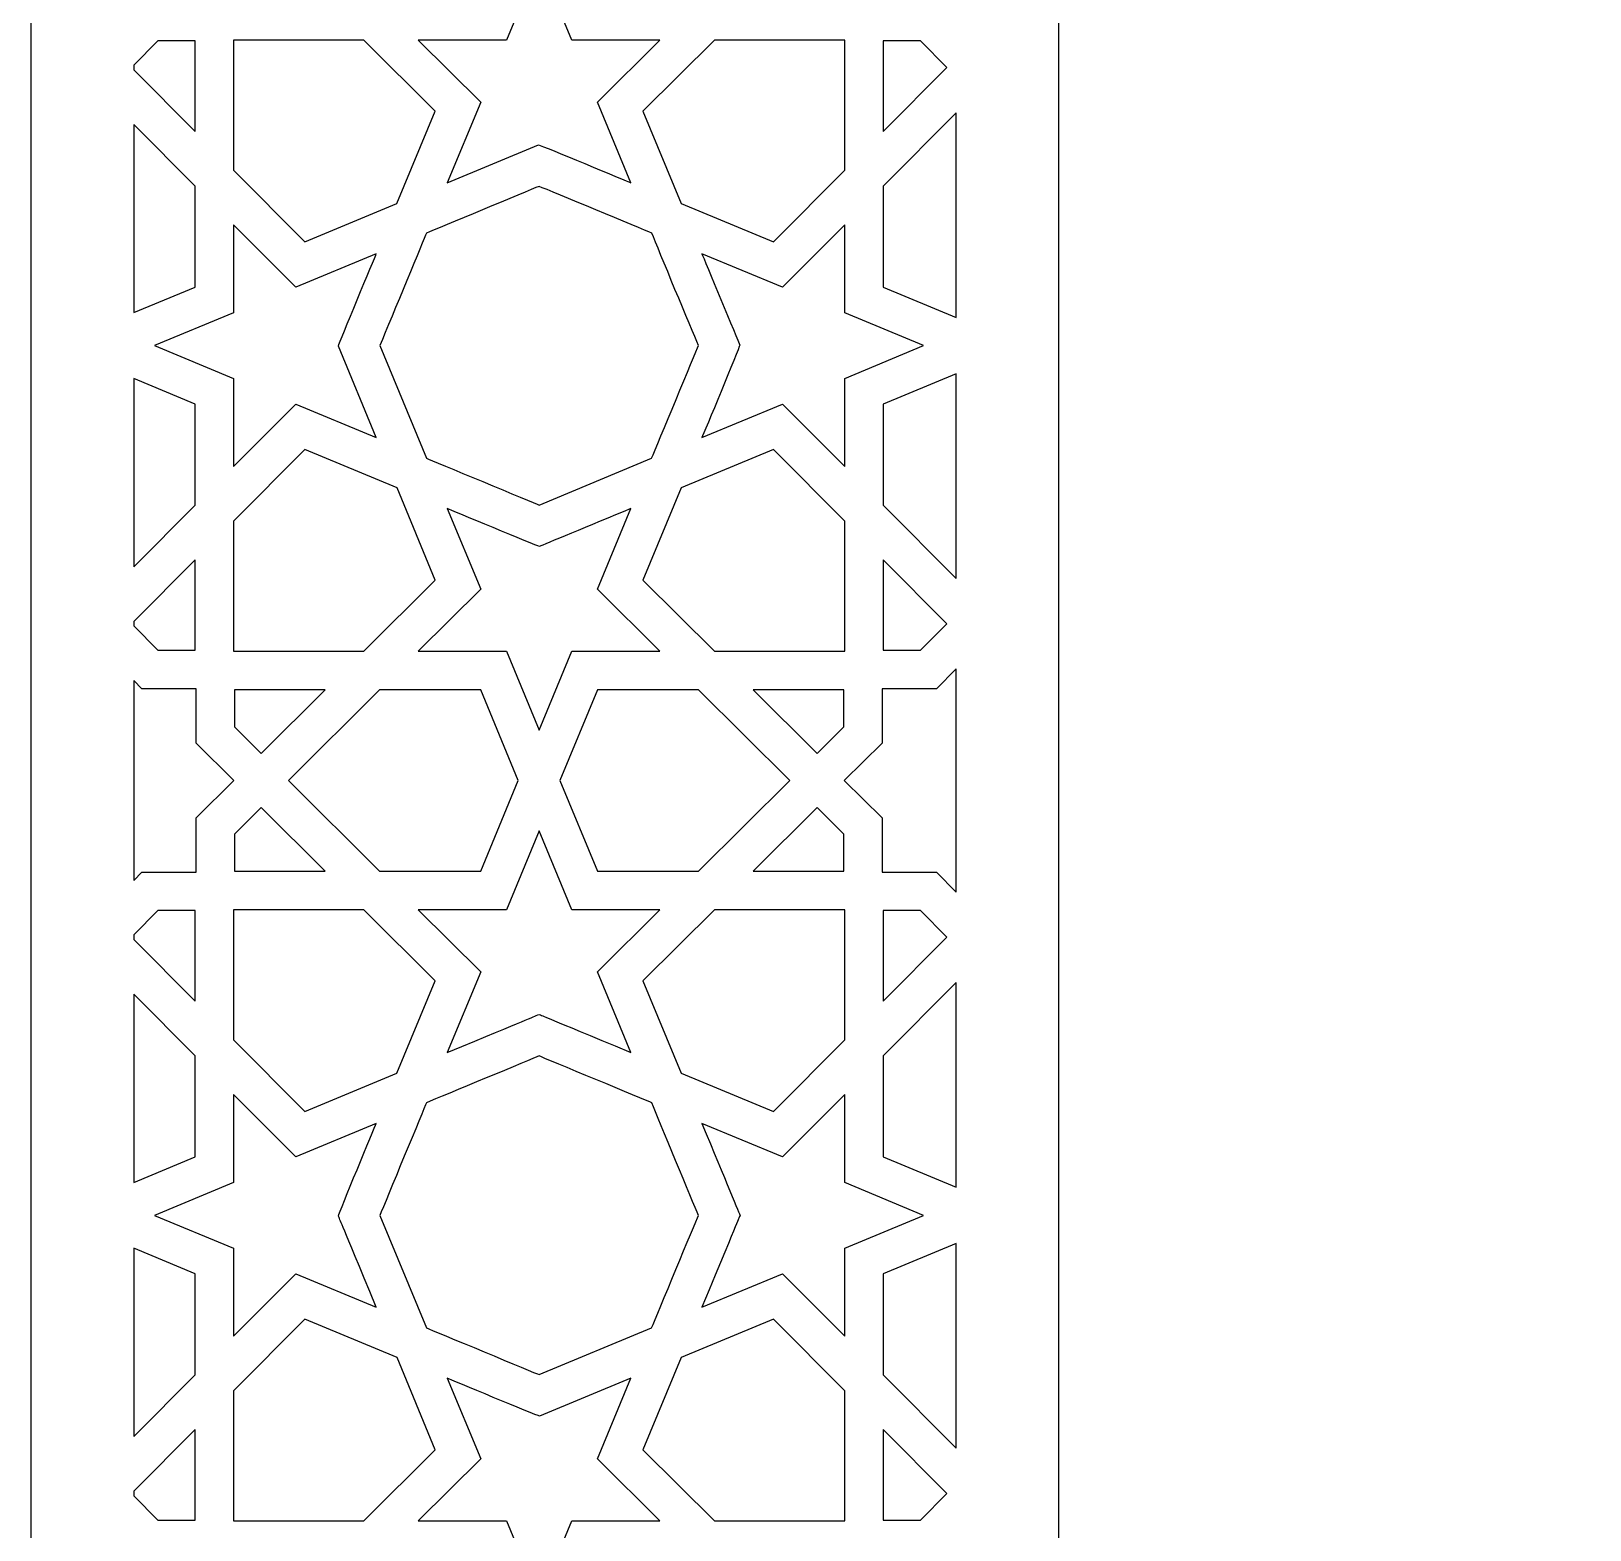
# Model space of a CAD drawing. Header units: millimetres. Extents: x -71 to 71, y -100 to 100.
# Drawn here: x -71.44 to -35.71, y -78.86 to -44.52 of the extents above; entities that cross this region are included whole.
import ezdxf

# ---------------------------------------------------------------- set-up
doc = ezdxf.new("R2010")
doc.units = ezdxf.units.MM
doc.header["$MEASUREMENT"] = 0
doc.layers.add('layer 1', color=7, linetype='Continuous')

msp = doc.modelspace()

# ---------------------------------------------------------------- linework, layer by layer
at = {"layer": 'layer 1', "color": 250}
for points, knots in [([(71.4703, 100.1536), (71.4703, 100.1536), (-71.4375, 100.1536), (-71.4375, 100.1536), (-71.4375, 100.1536), (-71.4375, 100.1536), (-71.4375, -99.8361), (-71.4375, -99.8361), (-71.4375, -99.8361), (-71.4375, -99.8361), (-47.8871, -99.8361), (-47.8871, -99.8361), (-47.8871, -99.8361), (-47.8871, -99.8361), (-47.8871, 29.4887), (-47.8871, 29.4887), (-47.8871, 29.4887), (-47.8871, 38.6786), (-43.8667, 47.1615), (-36.8563, 52.7622), (-36.8563, 52.7622), (-23.6283, 63.3317), (-10.5375, 62.4029), (0.0166, 75.0503), (0.0166, 75.0503), (10.5703, 62.4029), (23.6608, 63.3317), (36.8893, 52.7622), (36.8893, 52.7622), (43.8993, 47.1615), (47.9199, 38.6789), (47.9199, 29.4887), (47.9199, 29.4887), (47.9199, 29.4887), (47.9199, -99.8361), (47.9199, -99.8361), (47.9199, -99.8361), (47.9199, -99.8361), (71.4703, -99.8361), (71.4703, -99.8361), (71.4703, -99.8361), (71.4703, -99.8361), (71.4703, 100.1536), (71.4703, 100.1536)], [0, 0, 0, 0, 0.0833333, 0.0833333, 0.0833333, 0.0833333, 0.1666667, 0.1666667, 0.1666667, 0.1666667, 0.25, 0.25, 0.25, 0.25, 0.3333333, 0.3333333, 0.3333333, 0.3333333, 0.4166667, 0.4166667, 0.4166667, 0.4166667, 0.5, 0.5, 0.5, 0.5, 0.5833333, 0.5833333, 0.5833333, 0.5833333, 0.6666667, 0.6666667, 0.6666667, 0.6666667, 0.75, 0.75, 0.75, 0.75, 0.8333333, 0.8333333, 0.8333333, 0.8333333, 1, 1, 1, 1]), ([(-60.5434, -44.7192), (-60.5434, -44.7192), (-59.795, -42.9105), (-59.795, -42.9105), (-59.795, -42.9105), (-59.795, -42.9105), (-59.0456, -44.7192), (-59.0456, -44.7192), (-59.0456, -44.7192), (-59.0456, -44.7192), (-57.0247, -44.7192), (-57.0247, -44.7192), (-57.0247, -44.7192), (-57.0247, -44.7192), (-58.4561, -46.144), (-58.4561, -46.144), (-58.4561, -46.144), (-58.4561, -46.144), (-57.6901, -47.9901), (-57.6901, -47.9901), (-57.6901, -47.9901), (-57.7679, -47.9577), (-59.7254, -47.1389), (-59.8083, -47.1233), (-59.8083, -47.1233), (-59.8083, -47.1233), (-61.9004, -47.9901), (-61.9004, -47.9901), (-61.9004, -47.9901), (-61.9004, -47.9901), (-61.1341, -46.144), (-61.1341, -46.144), (-61.1341, -46.144), (-61.1341, -46.144), (-62.5654, -44.7192), (-62.5654, -44.7192), (-62.5654, -44.7192), (-62.5654, -44.7192), (-60.5434, -44.7192), (-60.5434, -44.7192)], [0, 0, 0, 0, 0.0909091, 0.0909091, 0.0909091, 0.0909091, 0.1818182, 0.1818182, 0.1818182, 0.1818182, 0.2727273, 0.2727273, 0.2727273, 0.2727273, 0.3636364, 0.3636364, 0.3636364, 0.3636364, 0.4545455, 0.4545455, 0.4545455, 0.4545455, 0.5454545, 0.5454545, 0.5454545, 0.5454545, 0.6363636, 0.6363636, 0.6363636, 0.6363636, 0.7272727, 0.7272727, 0.7272727, 0.7272727, 0.8181818, 0.8181818, 0.8181818, 0.8181818, 1, 1, 1, 1]), ([(-67.6797, -44.741), (-67.6797, -44.741), (-67.6797, -46.8171), (-67.6797, -46.8171), (-67.6797, -46.8171), (-67.6797, -46.8171), (-69.0857, -45.405), (-69.0857, -45.405), (-69.0857, -45.405), (-69.0857, -45.405), (-69.0857, -45.2984), (-69.0857, -45.2984), (-69.0857, -45.2984), (-69.0857, -45.2984), (-68.5338, -44.741), (-68.5338, -44.741), (-68.5338, -44.741), (-68.5338, -44.741), (-67.6797, -44.741), (-67.6797, -44.741)], [0, 0, 0, 0, 0.1666667, 0.1666667, 0.1666667, 0.1666667, 0.3333333, 0.3333333, 0.3333333, 0.3333333, 0.5, 0.5, 0.5, 0.5, 0.6666667, 0.6666667, 0.6666667, 0.6666667, 1, 1, 1, 1]), ([(-63.0524, -48.4671), (-63.0524, -48.4671), (-65.1666, -49.3441), (-65.1666, -49.3441), (-65.1666, -49.3441), (-65.1666, -49.3441), (-66.7988, -47.7037), (-66.7988, -47.7037), (-66.7988, -47.7037), (-66.7988, -47.7037), (-66.7988, -44.7192), (-66.7988, -44.7192), (-66.7988, -44.7192), (-66.7988, -44.7192), (-63.8142, -44.7192), (-63.8142, -44.7192), (-63.8142, -44.7192), (-63.8142, -44.7192), (-62.174, -46.3515), (-62.174, -46.3515), (-62.174, -46.3515), (-62.174, -46.3515), (-63.0524, -48.4671), (-63.0524, -48.4671)], [0, 0, 0, 0, 0.1428571, 0.1428571, 0.1428571, 0.1428571, 0.2857143, 0.2857143, 0.2857143, 0.2857143, 0.4285714, 0.4285714, 0.4285714, 0.4285714, 0.5714286, 0.5714286, 0.5714286, 0.5714286, 0.7142857, 0.7142857, 0.7142857, 0.7142857, 1, 1, 1, 1]), ([(-56.5391, -48.4671), (-56.5391, -48.4671), (-57.415, -46.3515), (-57.415, -46.3515), (-57.415, -46.3515), (-57.415, -46.3515), (-55.7749, -44.7192), (-55.7749, -44.7192), (-55.7749, -44.7192), (-55.7749, -44.7192), (-52.7902, -44.7192), (-52.7902, -44.7192), (-52.7902, -44.7192), (-52.7902, -44.7192), (-52.7902, -47.7037), (-52.7902, -47.7037), (-52.7902, -47.7037), (-52.7902, -47.7037), (-54.4236, -49.3441), (-54.4236, -49.3441), (-54.4236, -49.3441), (-54.4236, -49.3441), (-56.5391, -48.4671), (-56.5391, -48.4671)], [0, 0, 0, 0, 0.1428571, 0.1428571, 0.1428571, 0.1428571, 0.2857143, 0.2857143, 0.2857143, 0.2857143, 0.4285714, 0.4285714, 0.4285714, 0.4285714, 0.5714286, 0.5714286, 0.5714286, 0.5714286, 0.7142857, 0.7142857, 0.7142857, 0.7142857, 1, 1, 1, 1]), ([(-51.9092, -46.8171), (-51.9092, -46.8171), (-51.9092, -44.741), (-51.9092, -44.741), (-51.9092, -44.741), (-51.9092, -44.741), (-51.0563, -44.741), (-51.0563, -44.741), (-51.0563, -44.741), (-51.0563, -44.741), (-50.4504, -45.352), (-50.4504, -45.352), (-50.4504, -45.352), (-50.4504, -45.352), (-51.9092, -46.8171), (-51.9092, -46.8171)], [0, 0, 0, 0, 0.2, 0.2, 0.2, 0.2, 0.4, 0.4, 0.4, 0.4, 0.6, 0.6, 0.6, 0.6, 1, 1, 1, 1]), ([(-50.2387, -46.3892), (-50.2387, -46.3892), (-50.2387, -51.0766), (-50.2387, -51.0766), (-50.2387, -51.0766), (-50.2387, -51.0766), (-51.9092, -50.3848), (-51.9092, -50.3848), (-51.9092, -50.3848), (-51.9092, -50.3848), (-51.9092, -48.0674), (-51.9092, -48.0674), (-51.9092, -48.0674), (-51.9092, -48.0674), (-50.2387, -46.3892), (-50.2387, -46.3892)], [0, 0, 0, 0, 0.2, 0.2, 0.2, 0.2, 0.4, 0.4, 0.4, 0.4, 0.6, 0.6, 0.6, 0.6, 1, 1, 1, 1]), ([(-69.0857, -50.9665), (-69.0857, -50.9665), (-69.0857, -46.6548), (-69.0857, -46.6548), (-69.0857, -46.6548), (-69.0857, -46.6548), (-67.6797, -48.0674), (-67.6797, -48.0674), (-67.6797, -48.0674), (-67.6797, -48.0674), (-67.6797, -50.3848), (-67.6797, -50.3848), (-67.6797, -50.3848), (-67.6797, -50.3848), (-69.0857, -50.9665), (-69.0857, -50.9665)], [0, 0, 0, 0, 0.2, 0.2, 0.2, 0.2, 0.4, 0.4, 0.4, 0.4, 0.6, 0.6, 0.6, 0.6, 1, 1, 1, 1]), ([(-62.3781, -49.1437), (-62.1075, -49.0301), (-60.0776, -48.1894), (-59.7949, -48.0723), (-59.7949, -48.0723), (-59.5089, -48.1901), (-57.4665, -49.0368), (-57.2079, -49.1451), (-57.2079, -49.1451), (-57.0581, -49.5261), (-56.3055, -51.3419), (-56.1414, -51.7179), (-56.1414, -51.7179), (-56.2158, -51.8961), (-57.0804, -53.9845), (-57.2149, -54.3048), (-57.2149, -54.3048), (-57.2149, -54.3048), (-59.795, -55.3748), (-59.795, -55.3748), (-59.795, -55.3748), (-59.8997, -55.3311), (-62.2712, -54.3475), (-62.3755, -54.3045), (-62.3755, -54.3045), (-62.3755, -54.3045), (-63.4456, -51.7229), (-63.4456, -51.7229), (-63.4456, -51.7229), (-63.1607, -51.0346), (-62.4353, -49.2883), (-62.3781, -49.1437)], [0, 0, 0, 0, 0.1111111, 0.1111111, 0.1111111, 0.1111111, 0.2222222, 0.2222222, 0.2222222, 0.2222222, 0.3333333, 0.3333333, 0.3333333, 0.3333333, 0.4444444, 0.4444444, 0.4444444, 0.4444444, 0.5555556, 0.5555556, 0.5555556, 0.5555556, 0.6666667, 0.6666667, 0.6666667, 0.6666667, 0.7777778, 0.7777778, 0.7777778, 0.7777778, 1, 1, 1, 1]), ([(-68.6074, -51.7232), (-68.6074, -51.7232), (-66.7988, -50.9746), (-66.7988, -50.9746), (-66.7988, -50.9746), (-66.7988, -50.9746), (-66.7988, -48.9528), (-66.7988, -48.9528), (-66.7988, -48.9528), (-66.7988, -48.9528), (-65.3743, -50.3841), (-65.3743, -50.3841), (-65.3743, -50.3841), (-65.3743, -50.3841), (-63.5269, -49.6178), (-63.5269, -49.6178), (-63.5269, -49.6178), (-63.5551, -49.6859), (-64.3792, -51.6604), (-64.3968, -51.732), (-64.3968, -51.732), (-64.3968, -51.732), (-63.5269, -53.8282), (-63.5269, -53.8282), (-63.5269, -53.8282), (-63.5269, -53.8282), (-65.3743, -53.062), (-65.3743, -53.062), (-65.3743, -53.062), (-65.3743, -53.062), (-66.7988, -54.4932), (-66.7988, -54.4932), (-66.7988, -54.4932), (-66.7988, -54.4932), (-66.7988, -52.4725), (-66.7988, -52.4725), (-66.7988, -52.4725), (-66.7988, -52.4725), (-68.6074, -51.7232), (-68.6074, -51.7232)], [0, 0, 0, 0, 0.0909091, 0.0909091, 0.0909091, 0.0909091, 0.1818182, 0.1818182, 0.1818182, 0.1818182, 0.2727273, 0.2727273, 0.2727273, 0.2727273, 0.3636364, 0.3636364, 0.3636364, 0.3636364, 0.4545455, 0.4545455, 0.4545455, 0.4545455, 0.5454545, 0.5454545, 0.5454545, 0.5454545, 0.6363636, 0.6363636, 0.6363636, 0.6363636, 0.7272727, 0.7272727, 0.7272727, 0.7272727, 0.8181818, 0.8181818, 0.8181818, 0.8181818, 1, 1, 1, 1]), ([(-50.9816, -51.7232), (-50.9816, -51.7232), (-52.7902, -52.4725), (-52.7902, -52.4725), (-52.7902, -52.4725), (-52.7902, -52.4725), (-52.7902, -54.4932), (-52.7902, -54.4932), (-52.7902, -54.4932), (-52.7902, -54.4932), (-54.2148, -53.062), (-54.2148, -53.062), (-54.2148, -53.062), (-54.2148, -53.062), (-56.0622, -53.8282), (-56.0622, -53.8282), (-56.0622, -53.8282), (-56.0295, -53.7492), (-55.2103, -51.7927), (-55.1957, -51.7087), (-55.1957, -51.7087), (-55.2363, -51.6124), (-56.0199, -49.7201), (-56.0623, -49.6178), (-56.0623, -49.6178), (-56.0623, -49.6178), (-54.2148, -50.3841), (-54.2148, -50.3841), (-54.2148, -50.3841), (-54.2148, -50.3841), (-52.7902, -48.9528), (-52.7902, -48.9528), (-52.7902, -48.9528), (-52.7902, -48.9528), (-52.7902, -50.9746), (-52.7902, -50.9746), (-52.7902, -50.9746), (-52.7902, -50.9746), (-50.9816, -51.7232), (-50.9816, -51.7232)], [0, 0, 0, 0, 0.0909091, 0.0909091, 0.0909091, 0.0909091, 0.1818182, 0.1818182, 0.1818182, 0.1818182, 0.2727273, 0.2727273, 0.2727273, 0.2727273, 0.3636364, 0.3636364, 0.3636364, 0.3636364, 0.4545455, 0.4545455, 0.4545455, 0.4545455, 0.5454545, 0.5454545, 0.5454545, 0.5454545, 0.6363636, 0.6363636, 0.6363636, 0.6363636, 0.7272727, 0.7272727, 0.7272727, 0.7272727, 0.8181818, 0.8181818, 0.8181818, 0.8181818, 1, 1, 1, 1]), ([(-69.0857, -56.7919), (-69.0857, -56.7919), (-69.0857, -52.4792), (-69.0857, -52.4792), (-69.0857, -52.4792), (-69.0857, -52.4792), (-67.6797, -53.0613), (-67.6797, -53.0613), (-67.6797, -53.0613), (-67.6797, -53.0613), (-67.6797, -55.3787), (-67.6797, -55.3787), (-67.6797, -55.3787), (-67.6797, -55.3787), (-69.0857, -56.7919), (-69.0857, -56.7919)], [0, 0, 0, 0, 0.2, 0.2, 0.2, 0.2, 0.4, 0.4, 0.4, 0.4, 0.6, 0.6, 0.6, 0.6, 1, 1, 1, 1]), ([(-50.2387, -52.3695), (-50.2387, -52.3695), (-50.2387, -57.0569), (-50.2387, -57.0569), (-50.2387, -57.0569), (-50.2387, -57.0569), (-51.9092, -55.3787), (-51.9092, -55.3787), (-51.9092, -55.3787), (-51.9092, -55.3787), (-51.9092, -53.0613), (-51.9092, -53.0613), (-51.9092, -53.0613), (-51.9092, -53.0613), (-50.2387, -52.3695), (-50.2387, -52.3695)], [0, 0, 0, 0, 0.2, 0.2, 0.2, 0.2, 0.4, 0.4, 0.4, 0.4, 0.6, 0.6, 0.6, 0.6, 1, 1, 1, 1]), ([(-63.0514, -54.9793), (-63.0514, -54.9793), (-62.174, -57.0946), (-62.174, -57.0946), (-62.174, -57.0946), (-62.174, -57.0946), (-63.8142, -58.728), (-63.8142, -58.728), (-63.8142, -58.728), (-63.8142, -58.728), (-66.7988, -58.728), (-66.7988, -58.728), (-66.7988, -58.728), (-66.7988, -58.728), (-66.7988, -55.7421), (-66.7988, -55.7421), (-66.7988, -55.7421), (-66.7988, -55.7421), (-65.1666, -54.103), (-65.1666, -54.103), (-65.1666, -54.103), (-65.1666, -54.103), (-63.0514, -54.9793), (-63.0514, -54.9793)], [0, 0, 0, 0, 0.1428571, 0.1428571, 0.1428571, 0.1428571, 0.2857143, 0.2857143, 0.2857143, 0.2857143, 0.4285714, 0.4285714, 0.4285714, 0.4285714, 0.5714286, 0.5714286, 0.5714286, 0.5714286, 0.7142857, 0.7142857, 0.7142857, 0.7142857, 1, 1, 1, 1]), ([(-56.5373, -54.9786), (-56.5373, -54.9786), (-54.4236, -54.103), (-54.4236, -54.103), (-54.4236, -54.103), (-54.4236, -54.103), (-52.7902, -55.7421), (-52.7902, -55.7421), (-52.7902, -55.7421), (-52.7902, -55.7421), (-52.7902, -58.728), (-52.7902, -58.728), (-52.7902, -58.728), (-52.7902, -58.728), (-55.7749, -58.728), (-55.7749, -58.728), (-55.7749, -58.728), (-55.7749, -58.728), (-57.415, -57.0946), (-57.415, -57.0946), (-57.415, -57.0946), (-57.415, -57.0946), (-56.5373, -54.9786), (-56.5373, -54.9786)], [0, 0, 0, 0, 0.1428571, 0.1428571, 0.1428571, 0.1428571, 0.2857143, 0.2857143, 0.2857143, 0.2857143, 0.4285714, 0.4285714, 0.4285714, 0.4285714, 0.5714286, 0.5714286, 0.5714286, 0.5714286, 0.7142857, 0.7142857, 0.7142857, 0.7142857, 1, 1, 1, 1]), ([(-59.7878, -56.3255), (-59.6937, -56.286), (-58.6162, -55.8401), (-57.6898, -55.456), (-57.6898, -55.456), (-57.6898, -55.456), (-58.4561, -57.3031), (-58.4561, -57.3031), (-58.4561, -57.3031), (-58.4561, -57.3031), (-57.0247, -58.728), (-57.0247, -58.728), (-57.0247, -58.728), (-57.0247, -58.728), (-59.0456, -58.728), (-59.0456, -58.728), (-59.0456, -58.728), (-59.0456, -58.728), (-59.795, -60.5367), (-59.795, -60.5367), (-59.795, -60.5367), (-59.795, -60.5367), (-60.5434, -58.728), (-60.5434, -58.728), (-60.5434, -58.728), (-60.5434, -58.728), (-62.5654, -58.728), (-62.5654, -58.728), (-62.5654, -58.728), (-62.5654, -58.728), (-61.1341, -57.3031), (-61.1341, -57.3031), (-61.1341, -57.3031), (-61.1341, -57.3031), (-61.9004, -55.456), (-61.9004, -55.456), (-61.9004, -55.456), (-61.8381, -55.4817), (-59.8529, -56.3076), (-59.7878, -56.3255)], [0, 0, 0, 0, 0.0909091, 0.0909091, 0.0909091, 0.0909091, 0.1818182, 0.1818182, 0.1818182, 0.1818182, 0.2727273, 0.2727273, 0.2727273, 0.2727273, 0.3636364, 0.3636364, 0.3636364, 0.3636364, 0.4545455, 0.4545455, 0.4545455, 0.4545455, 0.5454545, 0.5454545, 0.5454545, 0.5454545, 0.6363636, 0.6363636, 0.6363636, 0.6363636, 0.7272727, 0.7272727, 0.7272727, 0.7272727, 0.8181818, 0.8181818, 0.8181818, 0.8181818, 1, 1, 1, 1]), ([(-67.6797, -58.705), (-67.6797, -58.705), (-68.5338, -58.705), (-68.5338, -58.705), (-68.5338, -58.705), (-68.5338, -58.705), (-69.0857, -58.1476), (-69.0857, -58.1476), (-69.0857, -58.1476), (-69.0857, -58.1476), (-69.0857, -58.0411), (-69.0857, -58.0411), (-69.0857, -58.0411), (-69.0857, -58.0411), (-67.6797, -56.6286), (-67.6797, -56.6286), (-67.6797, -56.6286), (-67.6797, -56.6286), (-67.6797, -58.705), (-67.6797, -58.705)], [0, 0, 0, 0, 0.1666667, 0.1666667, 0.1666667, 0.1666667, 0.3333333, 0.3333333, 0.3333333, 0.3333333, 0.5, 0.5, 0.5, 0.5, 0.6666667, 0.6666667, 0.6666667, 0.6666667, 1, 1, 1, 1]), ([(-51.9092, -58.705), (-51.9092, -58.705), (-51.9092, -56.6289), (-51.9092, -56.6289), (-51.9092, -56.6289), (-51.9092, -56.6289), (-50.4504, -58.0951), (-50.4504, -58.0951), (-50.4504, -58.0951), (-50.4504, -58.0951), (-51.0563, -58.705), (-51.0563, -58.705), (-51.0563, -58.705), (-51.0563, -58.705), (-51.9092, -58.705), (-51.9092, -58.705)], [0, 0, 0, 0, 0.2, 0.2, 0.2, 0.2, 0.4, 0.4, 0.4, 0.4, 0.6, 0.6, 0.6, 0.6, 1, 1, 1, 1]), ([(-52.7991, -61.6881), (-52.7991, -61.6881), (-51.931, -60.8295), (-51.931, -60.8295), (-51.931, -60.8295), (-51.931, -60.8295), (-51.931, -59.587), (-51.931, -59.587), (-51.931, -59.587), (-51.931, -59.587), (-50.6885, -59.587), (-50.6885, -59.587), (-50.6885, -59.587), (-50.6885, -59.587), (-50.2387, -59.1326), (-50.2387, -59.1326), (-50.2387, -59.1326), (-50.2387, -59.1326), (-50.2387, -64.244), (-50.2387, -64.244), (-50.2387, -64.244), (-50.2387, -64.244), (-50.6885, -63.7896), (-50.6885, -63.7896), (-50.6885, -63.7896), (-50.6885, -63.7896), (-51.931, -63.7896), (-51.931, -63.7896), (-51.931, -63.7896), (-51.931, -63.7896), (-51.931, -62.5471), (-51.931, -62.5471), (-51.931, -62.5471), (-51.931, -62.5471), (-52.7991, -61.6881), (-52.7991, -61.6881)], [0, 0, 0, 0, 0.1, 0.1, 0.1, 0.1, 0.2, 0.2, 0.2, 0.2, 0.3, 0.3, 0.3, 0.3, 0.4, 0.4, 0.4, 0.4, 0.5, 0.5, 0.5, 0.5, 0.6, 0.6, 0.6, 0.6, 0.7, 0.7, 0.7, 0.7, 0.8, 0.8, 0.8, 0.8, 1, 1, 1, 1]), ([(-66.7899, -61.6881), (-66.7899, -61.6881), (-67.6581, -62.5471), (-67.6581, -62.5471), (-67.6581, -62.5471), (-67.6581, -62.5471), (-67.6581, -63.7896), (-67.6581, -63.7896), (-67.6581, -63.7896), (-67.6581, -63.7896), (-68.9005, -63.7896), (-68.9005, -63.7896), (-68.9005, -63.7896), (-68.9005, -63.7896), (-69.0857, -63.9769), (-69.0857, -63.9769), (-69.0857, -63.9769), (-69.0857, -63.9769), (-69.0857, -59.3997), (-69.0857, -59.3997), (-69.0857, -59.3997), (-69.0857, -59.3997), (-68.9005, -59.587), (-68.9005, -59.587), (-68.9005, -59.587), (-68.9005, -59.587), (-67.6581, -59.587), (-67.6581, -59.587), (-67.6581, -59.587), (-67.6581, -59.587), (-67.6581, -60.8295), (-67.6581, -60.8295), (-67.6581, -60.8295), (-67.6581, -60.8295), (-66.7899, -61.6881), (-66.7899, -61.6881)], [0, 0, 0, 0, 0.1, 0.1, 0.1, 0.1, 0.2, 0.2, 0.2, 0.2, 0.3, 0.3, 0.3, 0.3, 0.4, 0.4, 0.4, 0.4, 0.5, 0.5, 0.5, 0.5, 0.6, 0.6, 0.6, 0.6, 0.7, 0.7, 0.7, 0.7, 0.8, 0.8, 0.8, 0.8, 1, 1, 1, 1]), ([(-64.7007, -59.6089), (-64.7007, -59.6089), (-66.1659, -61.0676), (-66.1659, -61.0676), (-66.1659, -61.0676), (-66.1659, -61.0676), (-66.777, -60.4619), (-66.777, -60.4619), (-66.777, -60.4619), (-66.777, -60.4619), (-66.777, -59.6089), (-66.777, -59.6089), (-66.777, -59.6089), (-66.777, -59.6089), (-64.7007, -59.6089), (-64.7007, -59.6089)], [0, 0, 0, 0, 0.2, 0.2, 0.2, 0.2, 0.4, 0.4, 0.4, 0.4, 0.6, 0.6, 0.6, 0.6, 1, 1, 1, 1]), ([(-61.1334, -59.6089), (-61.1334, -59.6089), (-60.2719, -61.6881), (-60.2719, -61.6881), (-60.2719, -61.6881), (-60.2719, -61.6881), (-61.1334, -63.7677), (-61.1334, -63.7677), (-61.1334, -63.7677), (-61.1334, -63.7677), (-63.4509, -63.7677), (-63.4509, -63.7677), (-63.4509, -63.7677), (-63.4509, -63.7677), (-65.5409, -61.6881), (-65.5409, -61.6881), (-65.5409, -61.6881), (-65.5409, -61.6881), (-63.4509, -59.6089), (-63.4509, -59.6089), (-63.4509, -59.6089), (-63.4509, -59.6089), (-61.1334, -59.6089), (-61.1334, -59.6089)], [0, 0, 0, 0, 0.1428571, 0.1428571, 0.1428571, 0.1428571, 0.2857143, 0.2857143, 0.2857143, 0.2857143, 0.4285714, 0.4285714, 0.4285714, 0.4285714, 0.5714286, 0.5714286, 0.5714286, 0.5714286, 0.7142857, 0.7142857, 0.7142857, 0.7142857, 1, 1, 1, 1]), ([(-58.4568, -63.7677), (-58.4568, -63.7677), (-59.3171, -61.6881), (-59.3171, -61.6881), (-59.3171, -61.6881), (-59.3171, -61.6881), (-58.4568, -59.6089), (-58.4568, -59.6089), (-58.4568, -59.6089), (-58.4568, -59.6089), (-56.1394, -59.6089), (-56.1394, -59.6089), (-56.1394, -59.6089), (-56.1394, -59.6089), (-54.0494, -61.6881), (-54.0494, -61.6881), (-54.0494, -61.6881), (-54.0494, -61.6881), (-56.1394, -63.7677), (-56.1394, -63.7677), (-56.1394, -63.7677), (-56.1394, -63.7677), (-58.4568, -63.7677), (-58.4568, -63.7677)], [0, 0, 0, 0, 0.1428571, 0.1428571, 0.1428571, 0.1428571, 0.2857143, 0.2857143, 0.2857143, 0.2857143, 0.4285714, 0.4285714, 0.4285714, 0.4285714, 0.5714286, 0.5714286, 0.5714286, 0.5714286, 0.7142857, 0.7142857, 0.7142857, 0.7142857, 1, 1, 1, 1]), ([(-52.8132, -59.6089), (-52.8132, -59.6089), (-52.8132, -60.4619), (-52.8132, -60.4619), (-52.8132, -60.4619), (-52.8132, -60.4619), (-53.4232, -61.0676), (-53.4232, -61.0676), (-53.4232, -61.0676), (-53.4232, -61.0676), (-54.8893, -59.6089), (-54.8893, -59.6089), (-54.8893, -59.6089), (-54.8893, -59.6089), (-52.8132, -59.6089), (-52.8132, -59.6089)], [0, 0, 0, 0, 0.2, 0.2, 0.2, 0.2, 0.4, 0.4, 0.4, 0.4, 0.6, 0.6, 0.6, 0.6, 1, 1, 1, 1]), ([(-66.777, -63.7677), (-66.777, -63.7677), (-66.777, -62.9147), (-66.777, -62.9147), (-66.777, -62.9147), (-66.777, -62.9147), (-66.1659, -62.309), (-66.1659, -62.309), (-66.1659, -62.309), (-66.1659, -62.309), (-64.7007, -63.7677), (-64.7007, -63.7677), (-64.7007, -63.7677), (-64.7007, -63.7677), (-66.777, -63.7677), (-66.777, -63.7677)], [0, 0, 0, 0, 0.2, 0.2, 0.2, 0.2, 0.4, 0.4, 0.4, 0.4, 0.6, 0.6, 0.6, 0.6, 1, 1, 1, 1]), ([(-52.8132, -63.7677), (-52.8132, -63.7677), (-54.8893, -63.7677), (-54.8893, -63.7677), (-54.8893, -63.7677), (-54.8893, -63.7677), (-53.4232, -62.309), (-53.4232, -62.309), (-53.4232, -62.309), (-53.4232, -62.309), (-52.8132, -62.9147), (-52.8132, -62.9147), (-52.8132, -62.9147), (-52.8132, -62.9147), (-52.8132, -63.7677), (-52.8132, -63.7677)], [0, 0, 0, 0, 0.2, 0.2, 0.2, 0.2, 0.4, 0.4, 0.4, 0.4, 0.6, 0.6, 0.6, 0.6, 1, 1, 1, 1]), ([(-60.5434, -64.649), (-60.5434, -64.649), (-59.795, -62.8403), (-59.795, -62.8403), (-59.795, -62.8403), (-59.795, -62.8403), (-59.0456, -64.649), (-59.0456, -64.649), (-59.0456, -64.649), (-59.0456, -64.649), (-57.0247, -64.649), (-57.0247, -64.649), (-57.0247, -64.649), (-57.0247, -64.649), (-58.4561, -66.0735), (-58.4561, -66.0735), (-58.4561, -66.0735), (-58.4561, -66.0735), (-57.6898, -67.9206), (-57.6898, -67.9206), (-57.6898, -67.9206), (-59.733, -67.0739), (-59.6168, -67.1223), (-59.795, -67.0472), (-59.795, -67.0472), (-59.9733, -67.1223), (-60.0002, -67.1336), (-61.9004, -67.921), (-61.9004, -67.921), (-61.9004, -67.921), (-61.1341, -66.0735), (-61.1341, -66.0735), (-61.1341, -66.0735), (-61.1341, -66.0735), (-62.5654, -64.649), (-62.5654, -64.649), (-62.5654, -64.649), (-62.5654, -64.649), (-60.5434, -64.649), (-60.5434, -64.649)], [0, 0, 0, 0, 0.0909091, 0.0909091, 0.0909091, 0.0909091, 0.1818182, 0.1818182, 0.1818182, 0.1818182, 0.2727273, 0.2727273, 0.2727273, 0.2727273, 0.3636364, 0.3636364, 0.3636364, 0.3636364, 0.4545455, 0.4545455, 0.4545455, 0.4545455, 0.5454545, 0.5454545, 0.5454545, 0.5454545, 0.6363636, 0.6363636, 0.6363636, 0.6363636, 0.7272727, 0.7272727, 0.7272727, 0.7272727, 0.8181818, 0.8181818, 0.8181818, 0.8181818, 1, 1, 1, 1]), ([(-63.0524, -68.3966), (-63.0524, -68.3966), (-65.1666, -69.2736), (-65.1666, -69.2736), (-65.1666, -69.2736), (-65.1666, -69.2736), (-66.7988, -67.6334), (-66.7988, -67.6334), (-66.7988, -67.6334), (-66.7988, -67.6334), (-66.7988, -64.649), (-66.7988, -64.649), (-66.7988, -64.649), (-66.7988, -64.649), (-63.8142, -64.649), (-63.8142, -64.649), (-63.8142, -64.649), (-63.8142, -64.649), (-62.174, -66.2809), (-62.174, -66.2809), (-62.174, -66.2809), (-62.174, -66.2809), (-63.0524, -68.3966), (-63.0524, -68.3966)], [0, 0, 0, 0, 0.1428571, 0.1428571, 0.1428571, 0.1428571, 0.2857143, 0.2857143, 0.2857143, 0.2857143, 0.4285714, 0.4285714, 0.4285714, 0.4285714, 0.5714286, 0.5714286, 0.5714286, 0.5714286, 0.7142857, 0.7142857, 0.7142857, 0.7142857, 1, 1, 1, 1]), ([(-56.5391, -68.3966), (-56.5391, -68.3966), (-57.415, -66.2809), (-57.415, -66.2809), (-57.415, -66.2809), (-57.415, -66.2809), (-55.7749, -64.649), (-55.7749, -64.649), (-55.7749, -64.649), (-55.7749, -64.649), (-52.7902, -64.649), (-52.7902, -64.649), (-52.7902, -64.649), (-52.7902, -64.649), (-52.7902, -67.6334), (-52.7902, -67.6334), (-52.7902, -67.6334), (-52.7902, -67.6334), (-54.4236, -69.2738), (-54.4236, -69.2738), (-54.4236, -69.2738), (-54.4236, -69.2738), (-56.5391, -68.3966), (-56.5391, -68.3966)], [0, 0, 0, 0, 0.1428571, 0.1428571, 0.1428571, 0.1428571, 0.2857143, 0.2857143, 0.2857143, 0.2857143, 0.4285714, 0.4285714, 0.4285714, 0.4285714, 0.5714286, 0.5714286, 0.5714286, 0.5714286, 0.7142857, 0.7142857, 0.7142857, 0.7142857, 1, 1, 1, 1]), ([(-67.6797, -64.6705), (-67.6797, -64.6705), (-67.6797, -66.748), (-67.6797, -66.748), (-67.6797, -66.748), (-67.6797, -66.748), (-69.0857, -65.3355), (-69.0857, -65.3355), (-69.0857, -65.3355), (-69.0857, -65.3355), (-69.0857, -65.2289), (-69.0857, -65.2289), (-69.0857, -65.2289), (-69.0857, -65.2289), (-68.5338, -64.6705), (-68.5338, -64.6705), (-68.5338, -64.6705), (-68.5338, -64.6705), (-67.6797, -64.6705), (-67.6797, -64.6705)], [0, 0, 0, 0, 0.1666667, 0.1666667, 0.1666667, 0.1666667, 0.3333333, 0.3333333, 0.3333333, 0.3333333, 0.5, 0.5, 0.5, 0.5, 0.6666667, 0.6666667, 0.6666667, 0.6666667, 1, 1, 1, 1]), ([(-51.9092, -66.748), (-51.9092, -66.748), (-51.9092, -64.6705), (-51.9092, -64.6705), (-51.9092, -64.6705), (-51.9092, -64.6705), (-51.0563, -64.6705), (-51.0563, -64.6705), (-51.0563, -64.6705), (-51.0563, -64.6705), (-50.4504, -65.2819), (-50.4504, -65.2819), (-50.4504, -65.2819), (-50.4504, -65.2819), (-51.9092, -66.748), (-51.9092, -66.748)], [0, 0, 0, 0, 0.2, 0.2, 0.2, 0.2, 0.4, 0.4, 0.4, 0.4, 0.6, 0.6, 0.6, 0.6, 1, 1, 1, 1]), ([(-50.2387, -66.3186), (-50.2387, -66.3186), (-50.2387, -71.006), (-50.2387, -71.006), (-50.2387, -71.006), (-50.2387, -71.006), (-51.9092, -70.3153), (-51.9092, -70.3153), (-51.9092, -70.3153), (-51.9092, -70.3153), (-51.9092, -67.9979), (-51.9092, -67.9979), (-51.9092, -67.9979), (-51.9092, -67.9979), (-50.2387, -66.3186), (-50.2387, -66.3186)], [0, 0, 0, 0, 0.2, 0.2, 0.2, 0.2, 0.4, 0.4, 0.4, 0.4, 0.6, 0.6, 0.6, 0.6, 1, 1, 1, 1]), ([(-69.0857, -70.8974), (-69.0857, -70.8974), (-69.0857, -66.5843), (-69.0857, -66.5843), (-69.0857, -66.5843), (-69.0857, -66.5843), (-67.6797, -67.9979), (-67.6797, -67.9979), (-67.6797, -67.9979), (-67.6797, -67.9979), (-67.6797, -70.3153), (-67.6797, -70.3153), (-67.6797, -70.3153), (-67.6797, -70.3153), (-69.0857, -70.8974), (-69.0857, -70.8974)], [0, 0, 0, 0, 0.2, 0.2, 0.2, 0.2, 0.4, 0.4, 0.4, 0.4, 0.6, 0.6, 0.6, 0.6, 1, 1, 1, 1]), ([(-62.378, -69.0732), (-62.0102, -68.9203), (-59.9568, -68.0705), (-59.7971, -68.0011), (-59.7971, -68.0011), (-59.6343, -68.0692), (-57.3527, -69.0146), (-57.2083, -69.0746), (-57.2083, -69.0746), (-57.0557, -69.4647), (-56.2693, -71.3552), (-56.1436, -71.6541), (-56.1436, -71.6541), (-56.2177, -71.8323), (-57.0873, -73.9302), (-57.2149, -74.2346), (-57.2149, -74.2346), (-57.2149, -74.2346), (-59.795, -75.304), (-59.795, -75.304), (-59.795, -75.304), (-59.8694, -75.2732), (-62.2215, -74.2977), (-62.3755, -74.2337), (-62.3755, -74.2337), (-62.3755, -74.2337), (-63.4456, -71.6534), (-63.4456, -71.6534), (-63.4456, -71.6534), (-63.3171, -71.3419), (-62.4333, -69.2132), (-62.378, -69.0732)], [0, 0, 0, 0, 0.1111111, 0.1111111, 0.1111111, 0.1111111, 0.2222222, 0.2222222, 0.2222222, 0.2222222, 0.3333333, 0.3333333, 0.3333333, 0.3333333, 0.4444444, 0.4444444, 0.4444444, 0.4444444, 0.5555556, 0.5555556, 0.5555556, 0.5555556, 0.6666667, 0.6666667, 0.6666667, 0.6666667, 0.7777778, 0.7777778, 0.7777778, 0.7777778, 1, 1, 1, 1]), ([(-68.6074, -71.6537), (-68.6074, -71.6537), (-66.7988, -70.9041), (-66.7988, -70.9041), (-66.7988, -70.9041), (-66.7988, -70.9041), (-66.7988, -68.8834), (-66.7988, -68.8834), (-66.7988, -68.8834), (-66.7988, -68.8834), (-65.3743, -70.3136), (-65.3743, -70.3136), (-65.3743, -70.3136), (-65.3743, -70.3136), (-63.5269, -69.5483), (-63.5269, -69.5483), (-63.5269, -69.5483), (-63.5608, -69.6302), (-64.3806, -71.5821), (-64.3939, -71.6695), (-64.3939, -71.6695), (-64.3193, -71.8477), (-64.3738, -71.7168), (-63.5269, -73.7588), (-63.5269, -73.7588), (-63.5269, -73.7588), (-65.3743, -72.9925), (-65.3743, -72.9925), (-65.3743, -72.9925), (-65.3743, -72.9925), (-66.7988, -74.4241), (-66.7988, -74.4241), (-66.7988, -74.4241), (-66.7988, -74.4241), (-66.7988, -72.402), (-66.7988, -72.402), (-66.7988, -72.402), (-66.7988, -72.402), (-68.6074, -71.6537), (-68.6074, -71.6537)], [0, 0, 0, 0, 0.0909091, 0.0909091, 0.0909091, 0.0909091, 0.1818182, 0.1818182, 0.1818182, 0.1818182, 0.2727273, 0.2727273, 0.2727273, 0.2727273, 0.3636364, 0.3636364, 0.3636364, 0.3636364, 0.4545455, 0.4545455, 0.4545455, 0.4545455, 0.5454545, 0.5454545, 0.5454545, 0.5454545, 0.6363636, 0.6363636, 0.6363636, 0.6363636, 0.7272727, 0.7272727, 0.7272727, 0.7272727, 0.8181818, 0.8181818, 0.8181818, 0.8181818, 1, 1, 1, 1]), ([(-50.9816, -71.6537), (-50.9816, -71.6537), (-52.7902, -72.402), (-52.7902, -72.402), (-52.7902, -72.402), (-52.7902, -72.402), (-52.7902, -74.4241), (-52.7902, -74.4241), (-52.7902, -74.4241), (-52.7902, -74.4241), (-54.2148, -72.9925), (-54.2148, -72.9925), (-54.2148, -72.9925), (-54.2148, -72.9925), (-56.0623, -73.7588), (-56.0623, -73.7588), (-56.0623, -73.7588), (-55.1223, -71.49), (-55.259, -71.8188), (-55.1898, -71.6541), (-55.1898, -71.6541), (-55.1898, -71.6541), (-55.5221, -70.8511), (-56.0622, -69.5483), (-56.0622, -69.5483), (-56.0622, -69.5483), (-54.2148, -70.3136), (-54.2148, -70.3136), (-54.2148, -70.3136), (-54.2148, -70.3136), (-52.7902, -68.8834), (-52.7902, -68.8834), (-52.7902, -68.8834), (-52.7902, -68.8834), (-52.7902, -70.9041), (-52.7902, -70.9041), (-52.7902, -70.9041), (-52.7902, -70.9041), (-50.9816, -71.6537), (-50.9816, -71.6537)], [0, 0, 0, 0, 0.0909091, 0.0909091, 0.0909091, 0.0909091, 0.1818182, 0.1818182, 0.1818182, 0.1818182, 0.2727273, 0.2727273, 0.2727273, 0.2727273, 0.3636364, 0.3636364, 0.3636364, 0.3636364, 0.4545455, 0.4545455, 0.4545455, 0.4545455, 0.5454545, 0.5454545, 0.5454545, 0.5454545, 0.6363636, 0.6363636, 0.6363636, 0.6363636, 0.7272727, 0.7272727, 0.7272727, 0.7272727, 0.8181818, 0.8181818, 0.8181818, 0.8181818, 1, 1, 1, 1]), ([(-69.0857, -76.7217), (-69.0857, -76.7217), (-69.0857, -72.409), (-69.0857, -72.409), (-69.0857, -72.409), (-69.0857, -72.409), (-67.6797, -72.9918), (-67.6797, -72.9918), (-67.6797, -72.9918), (-67.6797, -72.9918), (-67.6797, -75.3095), (-67.6797, -75.3095), (-67.6797, -75.3095), (-67.6797, -75.3095), (-69.0857, -76.7217), (-69.0857, -76.7217)], [0, 0, 0, 0, 0.2, 0.2, 0.2, 0.2, 0.4, 0.4, 0.4, 0.4, 0.6, 0.6, 0.6, 0.6, 1, 1, 1, 1]), ([(-50.2387, -72.3004), (-50.2387, -72.3004), (-50.2387, -76.9874), (-50.2387, -76.9874), (-50.2387, -76.9874), (-50.2387, -76.9874), (-51.9092, -75.3095), (-51.9092, -75.3095), (-51.9092, -75.3095), (-51.9092, -75.3095), (-51.9092, -72.9918), (-51.9092, -72.9918), (-51.9092, -72.9918), (-51.9092, -72.9918), (-50.2387, -72.3004), (-50.2387, -72.3004)], [0, 0, 0, 0, 0.2, 0.2, 0.2, 0.2, 0.4, 0.4, 0.4, 0.4, 0.6, 0.6, 0.6, 0.6, 1, 1, 1, 1]), ([(-63.0514, -74.9099), (-63.0514, -74.9099), (-62.174, -77.0252), (-62.174, -77.0252), (-62.174, -77.0252), (-62.174, -77.0252), (-63.8142, -78.6574), (-63.8142, -78.6574), (-63.8142, -78.6574), (-63.8142, -78.6574), (-66.7988, -78.6574), (-66.7988, -78.6574), (-66.7988, -78.6574), (-66.7988, -78.6574), (-66.7988, -75.6729), (-66.7988, -75.6729), (-66.7988, -75.6729), (-66.7988, -75.6729), (-65.1666, -74.0325), (-65.1666, -74.0325), (-65.1666, -74.0325), (-65.1666, -74.0325), (-63.0514, -74.9099), (-63.0514, -74.9099)], [0, 0, 0, 0, 0.1428571, 0.1428571, 0.1428571, 0.1428571, 0.2857143, 0.2857143, 0.2857143, 0.2857143, 0.4285714, 0.4285714, 0.4285714, 0.4285714, 0.5714286, 0.5714286, 0.5714286, 0.5714286, 0.7142857, 0.7142857, 0.7142857, 0.7142857, 1, 1, 1, 1]), ([(-56.5373, -74.9095), (-56.5373, -74.9095), (-54.4236, -74.0325), (-54.4236, -74.0325), (-54.4236, -74.0325), (-54.4236, -74.0325), (-52.7902, -75.6729), (-52.7902, -75.6729), (-52.7902, -75.6729), (-52.7902, -75.6729), (-52.7902, -78.6574), (-52.7902, -78.6574), (-52.7902, -78.6574), (-52.7902, -78.6574), (-55.7749, -78.6574), (-55.7749, -78.6574), (-55.7749, -78.6574), (-55.7749, -78.6574), (-57.4149, -77.0252), (-57.4149, -77.0252), (-57.4149, -77.0252), (-57.4149, -77.0252), (-56.5373, -74.9095), (-56.5373, -74.9095)], [0, 0, 0, 0, 0.1428571, 0.1428571, 0.1428571, 0.1428571, 0.2857143, 0.2857143, 0.2857143, 0.2857143, 0.4285714, 0.4285714, 0.4285714, 0.4285714, 0.5714286, 0.5714286, 0.5714286, 0.5714286, 0.7142857, 0.7142857, 0.7142857, 0.7142857, 1, 1, 1, 1]), ([(-59.7849, -76.255), (-59.7849, -76.255), (-57.6898, -75.3854), (-57.6898, -75.3854), (-57.6898, -75.3854), (-57.6898, -75.3854), (-58.4561, -77.233), (-58.4561, -77.233), (-58.4561, -77.233), (-58.4561, -77.233), (-57.0247, -78.6574), (-57.0247, -78.6574), (-57.0247, -78.6574), (-57.0247, -78.6574), (-59.0456, -78.6574), (-59.0456, -78.6574), (-59.0456, -78.6574), (-59.0456, -78.6574), (-59.795, -80.4661), (-59.795, -80.4661), (-59.795, -80.4661), (-59.795, -80.4661), (-60.5434, -78.6574), (-60.5434, -78.6574), (-60.5434, -78.6574), (-60.5434, -78.6574), (-62.5654, -78.6574), (-62.5654, -78.6574), (-62.5654, -78.6574), (-62.5654, -78.6574), (-61.1341, -77.233), (-61.1341, -77.233), (-61.1341, -77.233), (-61.1341, -77.233), (-61.9004, -75.3854), (-61.9004, -75.3854), (-61.9004, -75.3854), (-61.83, -75.4146), (-59.8592, -76.2377), (-59.7849, -76.255)], [0, 0, 0, 0, 0.0909091, 0.0909091, 0.0909091, 0.0909091, 0.1818182, 0.1818182, 0.1818182, 0.1818182, 0.2727273, 0.2727273, 0.2727273, 0.2727273, 0.3636364, 0.3636364, 0.3636364, 0.3636364, 0.4545455, 0.4545455, 0.4545455, 0.4545455, 0.5454545, 0.5454545, 0.5454545, 0.5454545, 0.6363636, 0.6363636, 0.6363636, 0.6363636, 0.7272727, 0.7272727, 0.7272727, 0.7272727, 0.8181818, 0.8181818, 0.8181818, 0.8181818, 1, 1, 1, 1]), ([(-67.6797, -78.6355), (-67.6797, -78.6355), (-68.534, -78.6355), (-68.534, -78.6355), (-68.534, -78.6355), (-68.534, -78.6355), (-69.0857, -78.0781), (-69.0857, -78.0781), (-69.0857, -78.0781), (-69.0857, -78.0781), (-69.0857, -77.972), (-69.0857, -77.972), (-69.0857, -77.972), (-69.0857, -77.972), (-67.6797, -76.5595), (-67.6797, -76.5595), (-67.6797, -76.5595), (-67.6797, -76.5595), (-67.6797, -78.6355), (-67.6797, -78.6355)], [0, 0, 0, 0, 0.1666667, 0.1666667, 0.1666667, 0.1666667, 0.3333333, 0.3333333, 0.3333333, 0.3333333, 0.5, 0.5, 0.5, 0.5, 0.6666667, 0.6666667, 0.6666667, 0.6666667, 1, 1, 1, 1]), ([(-51.9092, -78.6355), (-51.9092, -78.6355), (-51.9092, -76.5595), (-51.9092, -76.5595), (-51.9092, -76.5595), (-51.9092, -76.5595), (-50.4504, -78.0245), (-50.4504, -78.0245), (-50.4504, -78.0245), (-50.4504, -78.0245), (-51.0563, -78.6355), (-51.0563, -78.6355), (-51.0563, -78.6355), (-51.0563, -78.6355), (-51.9092, -78.6355), (-51.9092, -78.6355)], [0, 0, 0, 0, 0.2, 0.2, 0.2, 0.2, 0.4, 0.4, 0.4, 0.4, 0.6, 0.6, 0.6, 0.6, 1, 1, 1, 1])]:
    msp.add_open_spline(points, degree=3, knots=knots, dxfattribs=at)

doc.saveas('drawing.dxf')
